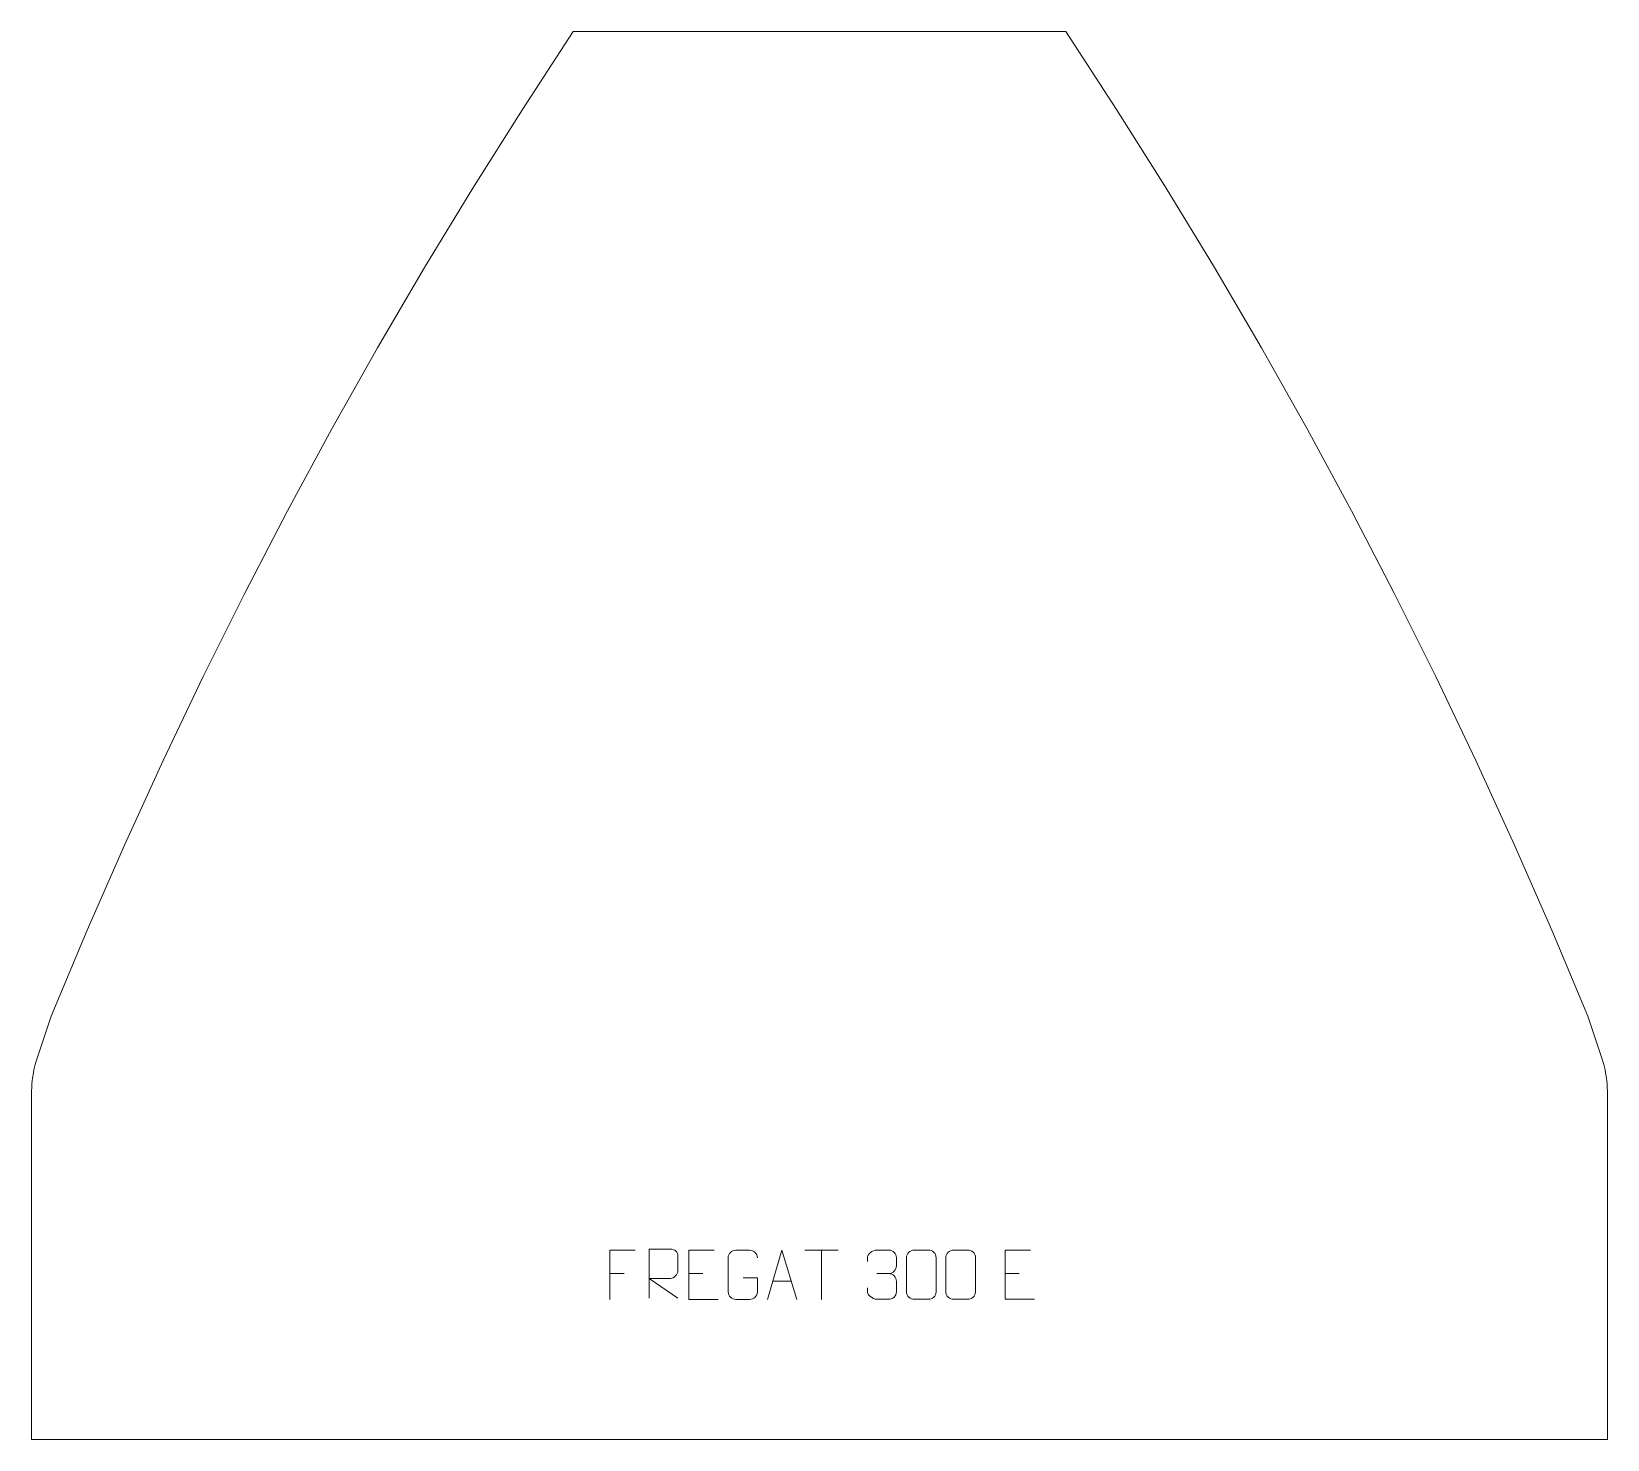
# Model space of a CAD drawing. Header units: millimetres. Extents: x -403 to 397, y 488 to 1203.
import ezdxf

# ---------------------------------------------------------------- set-up
doc = ezdxf.new("R2010")
doc.units = ezdxf.units.MM
doc.header["$MEASUREMENT"] = 0
doc.layers.add('layer 1', color=7, linetype='Continuous')

msp = doc.modelspace()

# ---------------------------------------------------------------- linework, layer by layer
at = {"layer": 'layer 1', "color": 242, "lineweight": 9}
msp.add_open_spline([(368.3166, 746.1226), (368.3166, 746.1226), (386.5287, 702.5402), (386.5287, 702.5402), (386.5287, 702.5402), (386.5287, 702.5402), (393.8314, 680.6343), (393.8314, 680.6343), (393.8314, 680.6343), (393.8314, 680.6343), (394.6507, 677.9368), (394.6507, 677.9368), (394.6507, 677.9368), (394.6507, 677.9368), (395.0062, 676.5722), (395.0062, 676.5722), (395.0062, 676.5722), (395.0062, 676.5722), (395.3243, 675.1995), (395.3243, 675.1995), (395.3243, 675.1995), (395.3243, 675.1995), (395.606, 673.8179), (395.606, 673.8179), (395.606, 673.8179), (395.606, 673.8179), (396.0577, 671.0357), (396.0577, 671.0357), (396.0577, 671.0357), (396.0577, 671.0357), (396.2271, 669.6359), (396.2271, 669.6359), (396.2271, 669.6359), (396.2271, 669.6359), (396.3589, 668.2319), (396.3589, 668.2319), (396.3589, 668.2319), (396.3589, 668.2319), (396.4542, 666.8258), (396.4542, 666.8258), (396.4542, 666.8258), (396.4542, 666.8258), (396.5292, 664.0084), (396.5292, 664.0084), (396.5292, 664.0084), (396.5292, 664.0084), (396.5292, 487.5397), (396.5292, 487.5397), (396.5292, 487.5397), (396.5292, 487.5397), (-403.4704, 487.5397), (-403.4704, 487.5397), (-403.4704, 487.5397), (-403.4704, 487.5397), (-403.4704, 664.0084), (-403.4704, 664.0084), (-403.4704, 664.0084), (-403.4704, 664.0084), (-403.3945, 666.8258), (-403.3945, 666.8258), (-403.3945, 666.8258), (-403.3945, 666.8258), (-403.3001, 668.2319), (-403.3001, 668.2319), (-403.3001, 668.2319), (-403.3001, 668.2319), (-403.1683, 669.6359), (-403.1683, 669.6359), (-403.1683, 669.6359), (-403.1683, 669.6359), (-402.998, 671.0357), (-402.998, 671.0357), (-402.998, 671.0357), (-402.998, 671.0357), (-402.5472, 673.8179), (-402.5472, 673.8179), (-402.5472, 673.8179), (-402.5472, 673.8179), (-402.2655, 675.1995), (-402.2655, 675.1995), (-402.2655, 675.1995), (-402.2655, 675.1995), (-401.9477, 676.5722), (-401.9477, 676.5722), (-401.9477, 676.5722), (-401.9477, 676.5722), (-401.5919, 677.9368), (-401.5919, 677.9368), (-401.5919, 677.9368), (-401.5919, 677.9368), (-400.7729, 680.6343), (-400.7729, 680.6343), (-400.7729, 680.6343), (-400.7729, 680.6343), (-393.4702, 702.5402), (-393.4702, 702.5402), (-393.4702, 702.5402), (-393.4702, 702.5402), (-375.2578, 746.1226), (-375.2578, 746.1226), (-375.2578, 746.1226), (-375.2578, 746.1226), (-356.3229, 789.3956), (-356.3229, 789.3956), (-356.3229, 789.3956), (-356.3229, 789.3956), (-336.6692, 832.3486), (-336.6692, 832.3486), (-336.6692, 832.3486), (-336.6692, 832.3486), (-316.3045, 874.9672), (-316.3045, 874.9672), (-316.3045, 874.9672), (-316.3045, 874.9672), (-295.234, 917.2421), (-295.234, 917.2421), (-295.234, 917.2421), (-295.234, 917.2421), (-273.4619, 959.1602), (-273.4619, 959.1602), (-273.4619, 959.1602), (-273.4619, 959.1602), (-250.995, 1000.7102), (-250.995, 1000.7102), (-250.995, 1000.7102), (-250.995, 1000.7102), (-227.8405, 1041.881), (-227.8405, 1041.881), (-227.8405, 1041.881), (-227.8405, 1041.881), (-204.0046, 1082.6599), (-204.0046, 1082.6599), (-204.0046, 1082.6599), (-204.0046, 1082.6599), (-179.4923, 1123.0368), (-179.4923, 1123.0368), (-179.4923, 1123.0368), (-179.4923, 1123.0368), (-154.3126, 1163.0006), (-154.3126, 1163.0006), (-154.3126, 1163.0006), (-154.3126, 1163.0006), (-128.471, 1202.5394), (-128.471, 1202.5394), (-128.471, 1202.5394), (-128.471, 1202.5394), (121.5298, 1202.5394), (121.5298, 1202.5394), (121.5298, 1202.5394), (121.5298, 1202.5394), (147.3712, 1163.0006), (147.3712, 1163.0006), (147.3712, 1163.0006), (147.3712, 1163.0006), (172.5521, 1123.0368), (172.5521, 1123.0368), (172.5521, 1123.0368), (172.5521, 1123.0368), (197.0632, 1082.6599), (197.0632, 1082.6599), (197.0632, 1082.6599), (197.0632, 1082.6599), (220.9002, 1041.881), (220.9002, 1041.881), (220.9002, 1041.881), (220.9002, 1041.881), (244.0547, 1000.7102), (244.0547, 1000.7102), (244.0547, 1000.7102), (244.0547, 1000.7102), (266.5207, 959.1602), (266.5207, 959.1602), (266.5207, 959.1602), (266.5207, 959.1602), (288.2924, 917.2421), (288.2924, 917.2421), (288.2924, 917.2421), (288.2924, 917.2421), (309.363, 874.9672), (309.363, 874.9672), (309.363, 874.9672), (309.363, 874.9672), (329.7289, 832.3486), (329.7289, 832.3486), (329.7289, 832.3486), (329.7289, 832.3486), (349.3814, 789.3956), (349.3814, 789.3956), (349.3814, 789.3956), (349.3814, 789.3956), (368.3166, 746.1226), (368.3166, 746.1226)], degree=3, knots=[0, 0, 0, 0, 0.02040816, 0.02040816, 0.02040816, 0.02040816, 0.04081633, 0.04081633, 0.04081633, 0.04081633, 0.06122449, 0.06122449, 0.06122449, 0.06122449, 0.08163265, 0.08163265, 0.08163265, 0.08163265, 0.10204082, 0.10204082, 0.10204082, 0.10204082, 0.12244898, 0.12244898, 0.12244898, 0.12244898, 0.14285714, 0.14285714, 0.14285714, 0.14285714, 0.16326531, 0.16326531, 0.16326531, 0.16326531, 0.18367347, 0.18367347, 0.18367347, 0.18367347, 0.20408163, 0.20408163, 0.20408163, 0.20408163, 0.2244898, 0.2244898, 0.2244898, 0.2244898, 0.24489796, 0.24489796, 0.24489796, 0.24489796, 0.26530612, 0.26530612, 0.26530612, 0.26530612, 0.28571429, 0.28571429, 0.28571429, 0.28571429, 0.30612245, 0.30612245, 0.30612245, 0.30612245, 0.32653061, 0.32653061, 0.32653061, 0.32653061, 0.34693878, 0.34693878, 0.34693878, 0.34693878, 0.36734694, 0.36734694, 0.36734694, 0.36734694, 0.3877551, 0.3877551, 0.3877551, 0.3877551, 0.40816327, 0.40816327, 0.40816327, 0.40816327, 0.42857143, 0.42857143, 0.42857143, 0.42857143, 0.44897959, 0.44897959, 0.44897959, 0.44897959, 0.46938776, 0.46938776, 0.46938776, 0.46938776, 0.48979592, 0.48979592, 0.48979592, 0.48979592, 0.51020408, 0.51020408, 0.51020408, 0.51020408, 0.53061224, 0.53061224, 0.53061224, 0.53061224, 0.55102041, 0.55102041, 0.55102041, 0.55102041, 0.57142857, 0.57142857, 0.57142857, 0.57142857, 0.59183673, 0.59183673, 0.59183673, 0.59183673, 0.6122449, 0.6122449, 0.6122449, 0.6122449, 0.63265306, 0.63265306, 0.63265306, 0.63265306, 0.65306122, 0.65306122, 0.65306122, 0.65306122, 0.67346939, 0.67346939, 0.67346939, 0.67346939, 0.69387755, 0.69387755, 0.69387755, 0.69387755, 0.71428571, 0.71428571, 0.71428571, 0.71428571, 0.73469388, 0.73469388, 0.73469388, 0.73469388, 0.75510204, 0.75510204, 0.75510204, 0.75510204, 0.7755102, 0.7755102, 0.7755102, 0.7755102, 0.79591837, 0.79591837, 0.79591837, 0.79591837, 0.81632653, 0.81632653, 0.81632653, 0.81632653, 0.83673469, 0.83673469, 0.83673469, 0.83673469, 0.85714286, 0.85714286, 0.85714286, 0.85714286, 0.87755102, 0.87755102, 0.87755102, 0.87755102, 0.89795918, 0.89795918, 0.89795918, 0.89795918, 0.91836735, 0.91836735, 0.91836735, 0.91836735, 0.93877551, 0.93877551, 0.93877551, 0.93877551, 0.95918367, 0.95918367, 0.95918367, 0.95918367, 1, 1, 1, 1], dxfattribs=at)
at = {"layer": 'layer 1', "color": 250, "lineweight": 9}
for points, knots in [([(-90.0057, 559.2743), (-90.0057, 559.2743), (-90.0057, 584.2278), (-90.0057, 584.2278), (-90.0057, 584.2278), (-86.4109, 584.2278), (-82.8154, 584.2278), (-79.2202, 584.2278), (-79.2202, 584.2278), (-76.8949, 584.1901), (-75.3376, 582.7001), (-75.3417, 580.3337), (-75.3417, 580.3337), (-75.3421, 578.2982), (-75.3421, 575.2388), (-75.3417, 573.2028), (-75.3417, 573.2028), (-75.3482, 571.3273), (-77.1605, 569.3855), (-79.17, 569.3664), (-79.17, 569.3664), (-79.17, 569.3664), (-90.0057, 569.3664), (-90.0057, 569.3664), (-90.0057, 569.3664), (-90.0057, 569.3664), (-75.351, 559.2743), (-75.351, 559.2743)], [0, 0, 0, 0, 0.125, 0.125, 0.125, 0.125, 0.25, 0.25, 0.25, 0.25, 0.375, 0.375, 0.375, 0.375, 0.5, 0.5, 0.5, 0.5, 0.625, 0.625, 0.625, 0.625, 0.75, 0.75, 0.75, 0.75, 1, 1, 1, 1]), ([(-96.9678, 583.6307), (-96.9678, 583.6307), (-109.8418, 583.6307), (-109.8418, 583.6307), (-109.8418, 583.6307), (-109.8418, 583.6307), (-109.8418, 558.6771), (-109.8418, 558.6771)], [0, 0, 0, 0, 0.33333333, 0.33333333, 0.33333333, 0.33333333, 1, 1, 1, 1]), ([(-56.9678, 583.6307), (-56.9678, 583.6307), (-69.8417, 583.6307), (-69.8417, 583.6307), (-69.8417, 583.6307), (-69.8417, 583.6307), (-69.8417, 558.6771), (-69.8417, 558.6771), (-69.8417, 558.6771), (-69.8417, 558.6771), (-54.9759, 558.6771), (-54.9759, 558.6771)], [0, 0, 0, 0, 0.25, 0.25, 0.25, 0.25, 0.5, 0.5, 0.5, 0.5, 1, 1, 1, 1]), ([(-42.1539, 569.6629), (-42.1539, 569.6629), (-34.9858, 569.6629), (-34.9858, 569.6629), (-34.9858, 569.6629), (-34.9858, 569.6629), (-34.9858, 562.4948), (-34.9858, 562.4948), (-34.9858, 562.4948), (-35.1255, 560.1714), (-36.8027, 558.6918), (-38.9505, 558.681), (-38.9505, 558.681), (-41.2823, 558.6814), (-43.6143, 558.6814), (-45.9458, 558.681), (-45.9458, 558.681), (-47.8707, 558.5756), (-49.8429, 560.4601), (-49.8317, 562.4774), (-49.8317, 562.4774), (-49.8313, 568.2475), (-49.8313, 574.0172), (-49.8317, 579.7865), (-49.8317, 579.7865), (-49.8275, 581.9246), (-48.0807, 583.6438), (-45.9284, 583.6304), (-45.9284, 583.6304), (-43.6027, 583.6304), (-41.2766, 583.6304), (-38.9505, 583.6304), (-38.9505, 583.6304), (-37.0038, 583.6658), (-35.0124, 582.1743), (-34.9858, 579.7366)], [0, 0, 0, 0, 0.1, 0.1, 0.1, 0.1, 0.2, 0.2, 0.2, 0.2, 0.3, 0.3, 0.3, 0.3, 0.4, 0.4, 0.4, 0.4, 0.5, 0.5, 0.5, 0.5, 0.6, 0.6, 0.6, 0.6, 0.7, 0.7, 0.7, 0.7, 0.8, 0.8, 0.8, 0.8, 1, 1, 1, 1]), ([(-29.8792, 558.6772), (-29.8792, 558.6772), (-22.5082, 583.6307), (-22.5082, 583.6307), (-22.5082, 583.6307), (-22.5082, 583.6307), (-14.9383, 558.6772), (-14.9383, 558.6772)], [0, 0, 0, 0, 0.33333333, 0.33333333, 0.33333333, 0.33333333, 1, 1, 1, 1]), ([(20.8414, 578.0032), (20.8414, 578.0032), (20.8414, 579.8604), (20.8414, 579.8604), (20.8414, 579.8604), (20.8271, 581.6023), (23.4916, 583.7204), (25.5507, 583.6977), (25.5507, 583.6977), (27.6148, 583.6977), (29.6788, 583.6977), (31.7425, 583.6977), (31.7425, 583.6977), (33.937, 583.7065), (35.5353, 581.8597), (35.5797, 579.9476), (35.5797, 579.9476), (35.5793, 578.5125), (35.5793, 577.0774), (35.5797, 575.6419), (35.5797, 575.6419), (35.5311, 573.9884), (33.9285, 571.7584), (31.7302, 571.7684), (31.7302, 571.7684), (33.9339, 571.7572), (35.5419, 569.954), (35.5959, 567.8945), (35.5959, 567.8945), (35.5955, 566.1098), (35.5955, 564.3251), (35.5959, 562.54), (35.5959, 562.54), (35.606, 560.4786), (33.5511, 558.7155), (31.7302, 558.7236), (31.7302, 558.7236), (29.6649, 558.7239), (27.5997, 558.7239), (25.5341, 558.7236), (25.5341, 558.7236), (23.3655, 558.7351), (20.8345, 561.1353), (20.8159, 562.5971), (20.8159, 562.5971), (20.8159, 562.5971), (20.8159, 564.5057), (20.8159, 564.5057)], [0, 0, 0, 0, 0.07692308, 0.07692308, 0.07692308, 0.07692308, 0.15384615, 0.15384615, 0.15384615, 0.15384615, 0.23076923, 0.23076923, 0.23076923, 0.23076923, 0.30769231, 0.30769231, 0.30769231, 0.30769231, 0.38461538, 0.38461538, 0.38461538, 0.38461538, 0.46153846, 0.46153846, 0.46153846, 0.46153846, 0.53846154, 0.53846154, 0.53846154, 0.53846154, 0.61538462, 0.61538462, 0.61538462, 0.61538462, 0.69230769, 0.69230769, 0.69230769, 0.69230769, 0.76923077, 0.76923077, 0.76923077, 0.76923077, 0.84615385, 0.84615385, 0.84615385, 0.84615385, 1, 1, 1, 1]), ([(44.6253, 583.71), (46.9914, 583.71), (49.3579, 583.71), (51.7244, 583.71), (51.7244, 583.71), (53.7049, 583.7456), (55.7309, 582.2513), (55.758, 579.8092), (55.758, 579.8092), (55.7576, 574.0518), (55.7576, 568.294), (55.758, 562.5358), (55.758, 562.5358), (55.6159, 560.2082), (53.9095, 558.7259), (51.7244, 558.7151), (51.7244, 558.7151), (49.352, 558.7155), (46.9796, 558.7155), (44.6076, 558.7151), (44.6076, 558.7151), (42.6491, 558.6095), (40.6427, 560.4974), (40.6541, 562.5184), (40.6541, 562.5184), (40.6545, 568.299), (40.6545, 574.0793), (40.6541, 579.8591), (40.6541, 579.8591), (40.6584, 582.0011), (42.4355, 583.7236), (44.6253, 583.71)], [0, 0, 0, 0, 0.11111111, 0.11111111, 0.11111111, 0.11111111, 0.22222222, 0.22222222, 0.22222222, 0.22222222, 0.33333333, 0.33333333, 0.33333333, 0.33333333, 0.44444444, 0.44444444, 0.44444444, 0.44444444, 0.55555556, 0.55555556, 0.55555556, 0.55555556, 0.66666667, 0.66666667, 0.66666667, 0.66666667, 0.77777778, 0.77777778, 0.77777778, 0.77777778, 1, 1, 1, 1]), ([(64.6253, 583.71), (66.9914, 583.71), (69.3579, 583.71), (71.7244, 583.71), (71.7244, 583.71), (73.7049, 583.7456), (75.7309, 582.2513), (75.758, 579.8092), (75.758, 579.8092), (75.7576, 574.0518), (75.7576, 568.294), (75.758, 562.5358), (75.758, 562.5358), (75.6159, 560.2082), (73.9095, 558.7259), (71.7244, 558.7151), (71.7244, 558.7151), (69.352, 558.7155), (66.9796, 558.7155), (64.6076, 558.7151), (64.6076, 558.7151), (62.6491, 558.6095), (60.6427, 560.4974), (60.6541, 562.5184), (60.6541, 562.5184), (60.6545, 568.299), (60.6545, 574.0793), (60.6541, 579.8591), (60.6541, 579.8591), (60.6584, 582.0011), (62.4355, 583.7236), (64.6253, 583.71)], [0, 0, 0, 0, 0.11111111, 0.11111111, 0.11111111, 0.11111111, 0.22222222, 0.22222222, 0.22222222, 0.22222222, 0.33333333, 0.33333333, 0.33333333, 0.33333333, 0.44444444, 0.44444444, 0.44444444, 0.44444444, 0.55555556, 0.55555556, 0.55555556, 0.55555556, 0.66666667, 0.66666667, 0.66666667, 0.66666667, 0.77777778, 0.77777778, 0.77777778, 0.77777778, 1, 1, 1, 1]), ([(103.647, 583.6875), (103.647, 583.6875), (90.7731, 583.6875), (90.7731, 583.6875), (90.7731, 583.6875), (90.7731, 583.6875), (90.7731, 558.7339), (90.7731, 558.7339), (90.7731, 558.7339), (90.7731, 558.7339), (105.6389, 558.7339), (105.6389, 558.7339)], [0, 0, 0, 0, 0.25, 0.25, 0.25, 0.25, 0.5, 0.5, 0.5, 0.5, 1, 1, 1, 1])]:
    msp.add_open_spline(points, degree=3, knots=knots, dxfattribs=at)
for points in [[(-10.9023, 583.6072), (-10.9023, 583.6072), (6.0849, 583.6072), (6.0849, 583.6072)], [(-2.4085, 558.6772), (-2.4085, 558.6772), (-2.4085, 583.6307), (-2.4085, 583.6307)], [(-109.8418, 571.751), (-109.8418, 571.751), (-102.6737, 571.751), (-102.6737, 571.751)], [(-69.8417, 571.751), (-69.8417, 571.751), (-62.6736, 571.751), (-62.6736, 571.751)], [(25.5511, 571.758), (25.5511, 571.758), (31.7475, 571.758), (31.7475, 571.758)], [(90.7731, 571.8078), (90.7731, 571.8078), (97.9412, 571.8078), (97.9412, 571.8078)], [(-27.1566, 567.9266), (-27.1566, 567.9266), (-17.6609, 567.9266), (-17.6609, 567.9266)]]:
    msp.add_open_spline(points, degree=3, dxfattribs=at)

doc.saveas('drawing.dxf')
